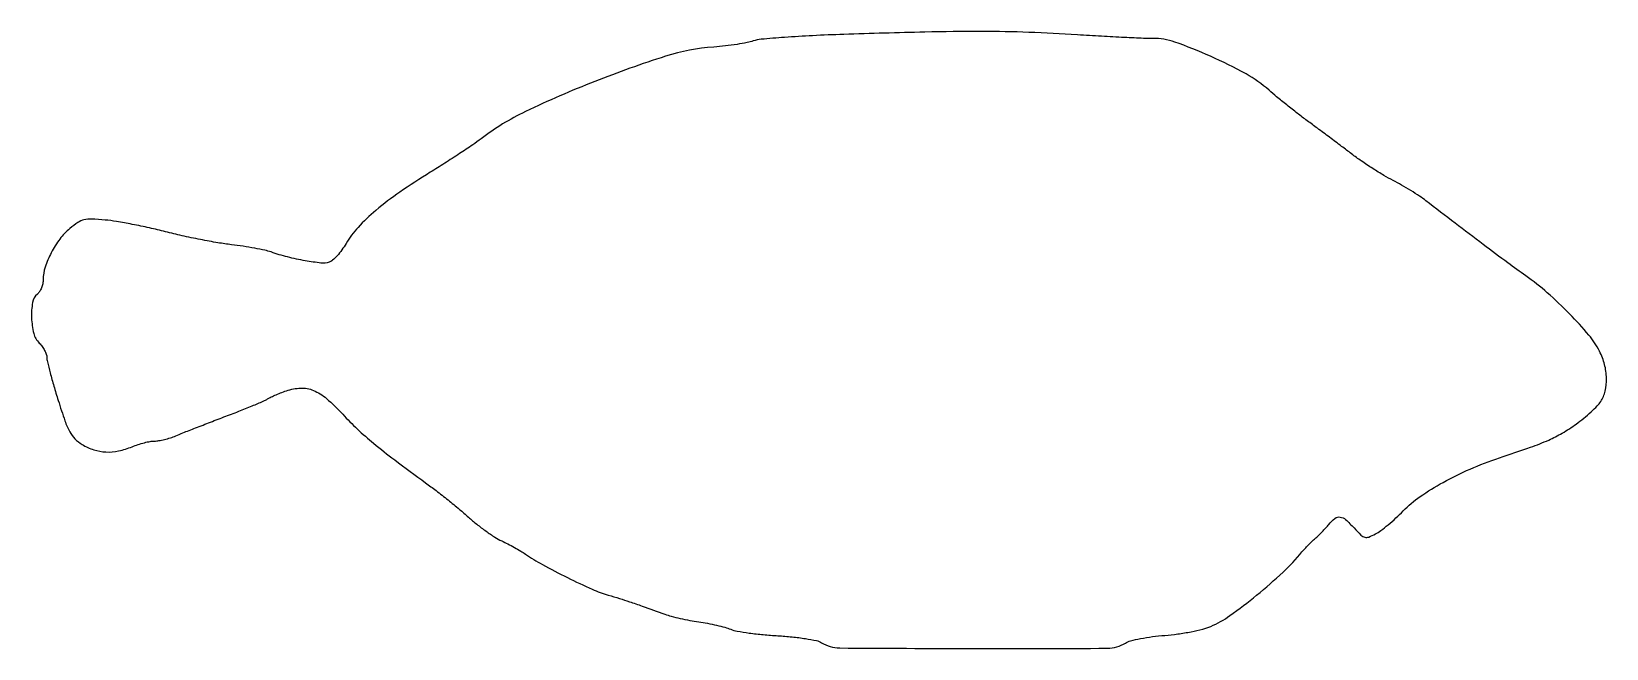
# Model space of a CAD drawing. Extents: x 0 to 418, y 0 to 164.
import ezdxf

# ---------------------------------------------------------------- set-up
doc = ezdxf.new("R2010")
doc.units = 0

msp = doc.modelspace()

# ---------------------------------------------------------------- linework, layer by layer
msp.add_lwpolyline([(215.5, 162.960044, 0.004197), (207.237527, 162.619053, 0.005701), (199.7875, 162.163723, 0.00389), (193.560857, 161.663125, 0.062363), (191.5, 161.218333, -0.036638), (189.862689, 160.775944, -0.009572), (187.178125, 160.310961, -0.009675), (184.091405, 159.897949, -0.00976), (181, 159.606044, 0.058023), (168.214208, 157.139889, 0.017261), (149.436338, 150.476816, 0.017543), (131.034597, 142.466173, 0.051623), (119.268769, 135.271635, -0.01307), (117.014066, 133.642048, -0.00404), (113.536801, 131.305682, -0.004037), (109.60452, 128.754806, -0.004427), (105.750034, 126.346107, 0.013846), (97.673916, 121.085206, 0.024259), (91.341225, 116.23532, 0.02949), (86.591808, 111.711826, 0.055232), (83.425452, 107.463005, -0.024855), (82.299511, 105.743665, -0.026902), (81.035843, 104.191438, -0.027764), (79.817485, 102.990465, -0.104216), (78.888161, 102.464504, -0.104426), (76.756786, 102.252304, -0.016601), (72.57827, 102.849949, -0.018808), (67.893895, 103.862484, -0.021406), (63.5, 105.189457, 0.030658), (61.863624, 105.650809, 0.007948), (59.178125, 106.188508, 0.008054), (56.091406, 106.704414, 0.008135), (53, 107.118734, -0.013249), (49.41998, 107.635861, -0.00602), (44.765625, 108.492401, -0.005956), (39.876912, 109.513695, -0.008135), (35.5, 110.557597, 0.007882), (31.229679, 111.578352, 0.006592), (26.667288, 112.530224, 0.006661), (22.471825, 113.290107, 0.01805), (19.473747, 113.681333, 0.013501), (15.854506, 113.922958, 0.069217), (13.856138, 113.725378, 0.087365), (12.209827, 113.007782, 0.028549), (10.081449, 111.415081, 0.057421), (7.460111, 108.638098, 0.040355), (5.170878, 104.996365, 0.041125), (3.562347, 101.173966, 0.077093), (3.021962, 97.872445, -0.049955), (2.902779, 96.775086, -0.04164), (2.565826, 95.651048, -0.043414), (2.076604, 94.666714, -0.082699), (1.5, 94, 0.179176), (0.207343, 91.76045, 0.05188), (-0.057089, 87.712045, 0.051984), (0.534234, 83.585163, 0.135624), (2, 81, -0.039641), (2.765355, 80.102612, -0.035346), (3.4125, 79.061759, -0.037094), (3.858979, 78.038523, -0.084521), (4, 77.210243, 0.059718), (4.137129, 76.06621, 0.004791), (4.884802, 73.115606, 0.006419), (5.858481, 69.605547, 0.004882), (7.012092, 65.784329, 0.007889), (8.806033, 60.347971, 0.040911), (10.083746, 57.458097, 0.070463), (11.463379, 55.600317, 0.059511), (13.380126, 54.074086, 0.061005), (16.436662, 52.665946, 0.066757), (19.650279, 52.09265, 0.063161), (23.04908, 52.375172, 0.046707), (26.654243, 53.5, -0.020102), (28.200606, 54.074266, -0.016948), (29.878219, 54.559375, -0.017282), (31.440401, 54.897302, -0.044648), (32.588197, 55, 0.042494), (33.717036, 55.096111, 0.01792), (35.208265, 55.407273, 0.017577), (36.786996, 55.855604, 0.021915), (38.216073, 56.386461, -0.005694), (40.084539, 57.150367, -0.001108), (43.472846, 58.482137, -0.001177), (47.430684, 60.016912, -0.001089), (51.5, 61.573734, 0.003134), (55.409936, 63.087941, 0.004391), (58.881611, 64.492864, 0.002663), (61.78363, 65.715179, 0.057662), (62.586334, 66.173887, -0.047403), (63.239893, 66.565317, -0.009025), (64.503197, 67.139874, -0.009555), (66.008339, 67.758011, -0.008653), (67.586334, 68.339872, -0.075228), (71.385935, 69.054023, -0.108136), (74.742903, 68.443774, -0.080509), (78.217946, 66.284754, -0.027017), (82.51759, 62.110338, 0.017653), (86.406829, 58.190318, 0.015786), (90.706826, 54.400109, 0.011607), (96.313308, 49.97943, 0.004122), (104.525571, 43.913062, -0.007335), (107.311444, 41.827353, -0.004783), (110.467739, 39.342717, -0.004811), (113.499962, 36.860056, -0.009154), (115.882366, 34.795672, 0.015406), (118.089306, 32.931127, 0.012653), (120.554246, 31.075158, 0.012848), (122.907406, 29.484596, 0.032765), (124.71066, 28.492005, -0.010049), (126.344334, 27.687122, -0.007408), (128.121256, 26.733184, -0.007492), (129.774931, 25.78088, -0.016576), (131, 24.994575, 0.026058), (135.522319, 22.211539, 0.009712), (142.14088, 18.764681, 0.009221), (148.760168, 15.630054, 0.036175), (153, 14.075129, -0.004738), (155.983668, 13.189091, -0.006647), (158.62895, 12.337542, -0.004242), (162.004741, 11.169115, -0.00085), (168, 9.025424, 0.021592), (169.726041, 8.487865, 0.009083), (172.0875, 7.908536, 0.008967), (174.637957, 7.37964, 0.011543), (177, 6.990073, -0.011794), (179.325674, 6.6053, -0.009969), (181.765625, 6.091655, -0.010092), (183.972111, 5.533874, -0.027464), (185.5, 5.022963, 0.050147), (187.2345, 4.52907, 0.010081), (190.409375, 4.02637, 0.010555), (194.142956, 3.592218, 0.009686), (198, 3.301298, -0.011513), (201.791894, 3.001352, -0.013956), (205.32884, 2.539393, -0.012574), (208.261669, 1.99682, -0.087626), (209.608816, 1.454245, 0.138583), (214.430746, 0.055789, 0.001434), (249.938491, -0.086094, 0.001428), (285.456159, -0.024715, 0.139389), (290.254819, 1.363354, -0.076947), (291.614544, 1.946231, -0.014644), (294.248762, 2.541104, -0.015312), (297.395044, 3.055927, -0.013543), (300.698412, 3.402345, 0.015063), (304.130842, 3.772847, 0.013487), (307.664483, 4.359865, 0.01366), (310.808677, 5.05937, 0.040491), (312.900031, 5.769096, 0.05342), (317.982248, 8.644281, 0.015857), (325.081476, 14.078117, 0.016504), (332.077162, 20.189195, 0.032911), (337.10713, 25.545544, -0.013839), (337.859437, 26.41049, -0.008285), (338.798195, 27.397973, -0.008291), (339.765949, 28.350628, -0.014255), (340.60713, 29.10713, 0.015762), (341.457407, 29.876458, 0.008563), (342.455157, 30.871633, 0.008524), (343.436437, 31.919665, 0.01335), (344.240213, 32.85713, -0.054253), (345.860234, 34.460793, -0.205921), (347.204649, 34.826741, -0.148623), (348.686396, 34.137309, -0.025023), (350.934049, 31.911065, 0.015008), (352.748684, 30.040271, 0.125628), (353.762421, 29.458938, 0.160907), (354.816448, 29.509942, 0.029064), (356.627678, 30.330859, 0.039737), (358.032089, 31.217406, 0.012723), (359.971109, 32.747189, 0.012605), (362.051651, 34.566888, 0.013764), (363.976097, 36.438022, -0.047564), (368.451359, 40.236826, -0.026226), (374.551213, 44.029994, -0.024165), (381.726044, 47.545234, -0.021402), (389.5, 50.51093, 0.004405), (397.770769, 53.348138, 0.019134), (402.589145, 55.258902, 0.029059), (406.195492, 57.108536, 0.02275), (409.881218, 59.510132, 0.015325), (411.880862, 61.041771, 0.014445), (413.823798, 62.722521, 0.014576), (415.457599, 64.310601, 0.047636), (416.398829, 65.485938, 0.089317), (417.581379, 68.268354, 0.061969), (417.923097, 71.676338, 0.057508), (417.412769, 75.331191, 0.054585), (416.080292, 78.842614, 0.057017), (413.237142, 83.129115, 0.018718), (408.13989, 88.745331, 0.018971), (402.210981, 94.362798, 0.026871), (396.5, 98.85735, -0.005816), (391.75297, 102.279859, -0.002216), (385.214962, 107.155128, -0.002081), (377.759694, 112.814737, -0.001823), (370.014403, 118.790434, 0.018531), (368.307767, 120.018439, 0.008634), (366.011224, 121.488504, 0.00854), (363.545208, 122.950166, 0.01181), (361.281226, 124.170432, -0.016638), (358.859221, 125.506204, -0.008301), (355.881119, 127.348034, -0.008231), (352.85737, 129.359253, -0.012006), (350.266823, 131.237832, 0.001508), (347.62533, 133.239293, 0.000868), (344.431504, 135.635453, 0.000867), (341.215058, 138.031191, 0.001449), (338.5, 140.03399, -0.006008), (335.900835, 141.988143, -0.004342), (333.049017, 144.226125, -0.004386), (330.375714, 146.400474, -0.009512), (328.368992, 148.127502, 0.056428), (322.252237, 152.465889, 0.02127), (312.844458, 157.14625, 0.01971), (303.335501, 160.94089, 0.090621), (297.5, 161.879819, -0.015399), (295.083054, 161.902974, -0.002042), (289.975, 162.130228, -0.002365), (283.919214, 162.45315, -0.001983), (277.5, 162.851462, 0.007699), (264.628483, 163.502525, 0.008348), (252.08549, 163.733919, 0.006367), (236.993931, 163.568165, 0.002284)], format="xyb", close=True)

doc.saveas('drawing.dxf')
